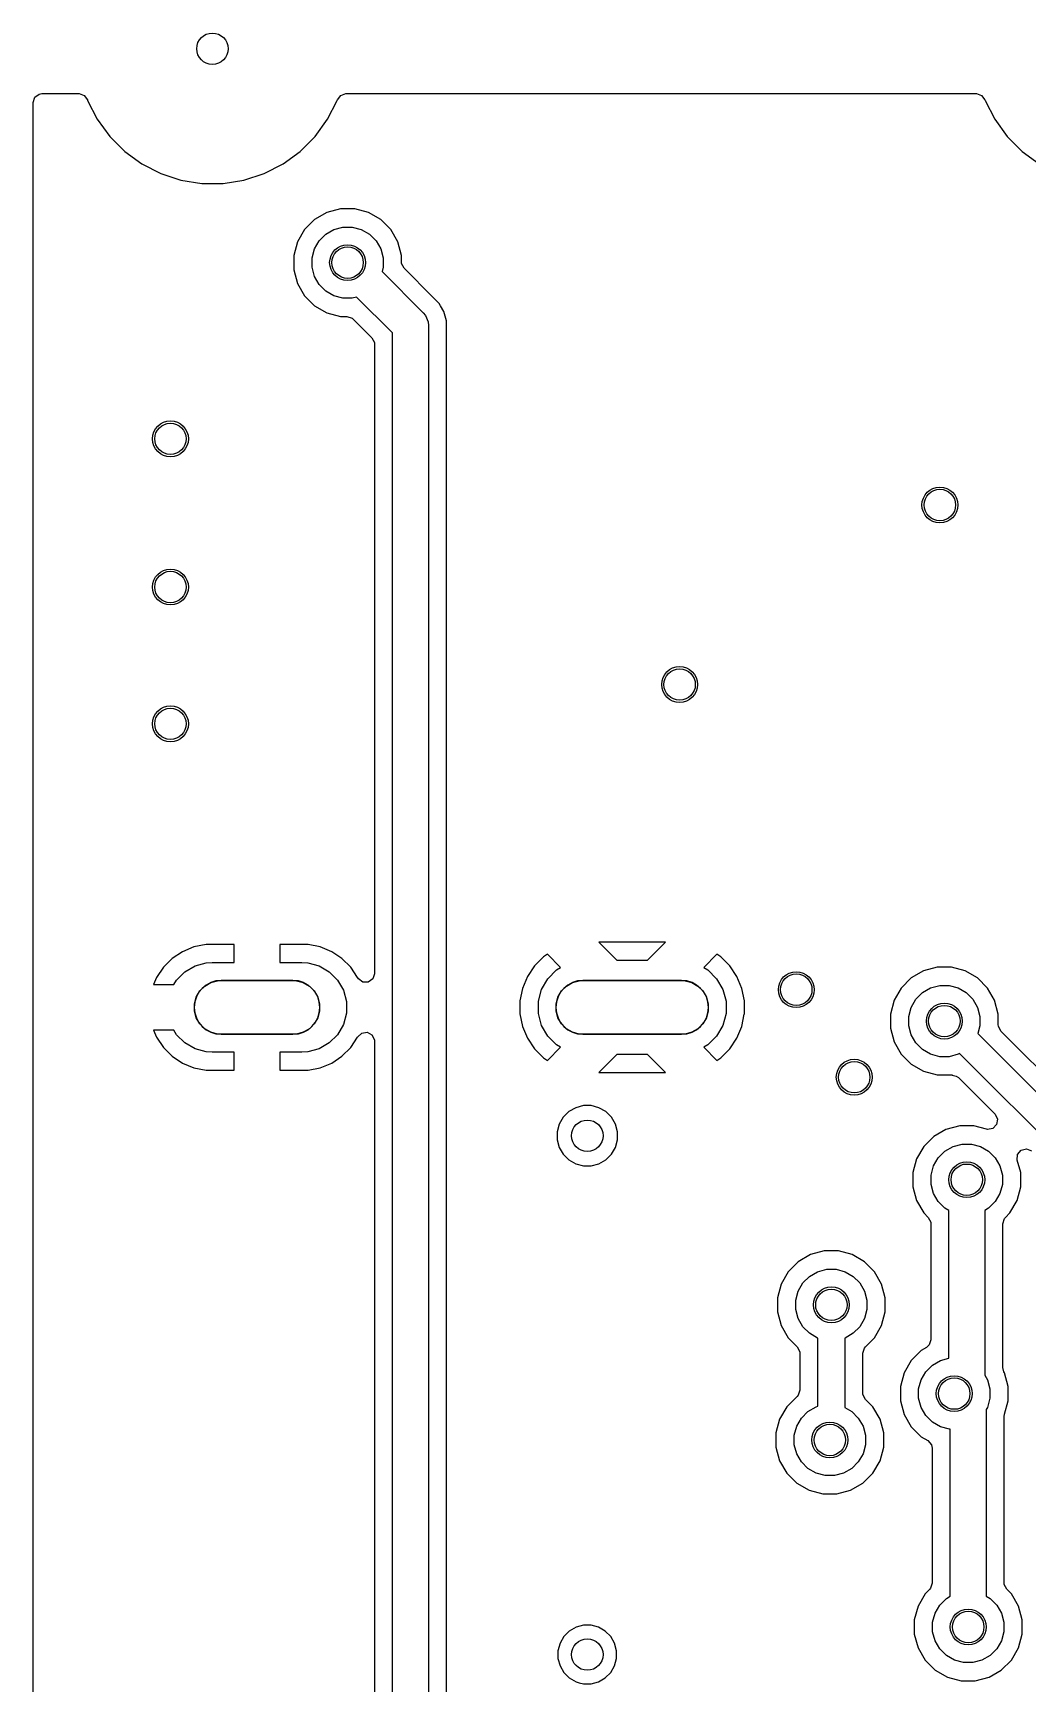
# Model space of a CAD drawing. Extents: x 5.36 to 6.5, y -4.55 to -3.35.
# Drawn here: x 5.358 to 5.795, y -4.076 to -3.352 of the extents above; entities that cross this region are included whole.
import ezdxf

# ---------------------------------------------------------------- set-up
doc = ezdxf.new("R2010")
doc.units = 0
doc.header["$MEASUREMENT"] = 0
doc.layers.add('BLACK', color=7, linetype='CONTINUOUS')

msp = doc.modelspace()

# ---------------------------------------------------------------- linework, layer by layer
at = {"layer": 'BLACK', "linetype": 'CONTINUOUS'}
for p, q in [((5.35805, -3.38254), (5.3588, -3.38025)), ((5.3588, -3.38025), (5.36074, -3.37883)), ((5.36074, -3.37883), (5.36195, -3.37864)), ((5.36195, -3.37864), (5.37823, -3.37864)), ((5.37823, -3.37864), (5.38052, -3.37939)), ((5.38052, -3.37939), (5.38193, -3.38133)), ((5.38193, -3.38133), (5.38202, -3.38161)), ((5.38202, -3.38161), (5.38202, -3.38161)), ((5.38202, -3.38161), (5.38202, -3.38161)), ((5.38202, -3.38161), (5.38202, -3.38161)), ((5.38202, -3.38161), (5.38625, -3.3899)), ((5.4873, -3.3899), (5.49152, -3.38161)), ((5.49152, -3.38161), (5.49161, -3.38133)), ((5.49152, -3.38161), (5.49152, -3.38161)), ((5.49152, -3.38161), (5.49152, -3.38161)), ((5.49161, -3.38133), (5.49303, -3.37939)), ((5.49303, -3.37939), (5.49532, -3.37864)), ((5.49532, -3.37864), (5.77193, -3.37864)), ((5.77193, -3.37864), (5.77422, -3.37939)), ((5.77422, -3.37939), (5.77564, -3.38133)), ((5.77564, -3.38133), (5.77573, -3.38161)), ((5.77573, -3.38161), (5.77573, -3.38161)), ((5.77573, -3.38161), (5.77573, -3.38161)), ((5.77573, -3.38161), (5.77573, -3.38161)), ((5.77573, -3.38161), (5.77995, -3.3899)), ((5.35805, -3.76941), (5.35805, -3.38254)), ((5.38625, -3.3899), (5.39171, -3.39742)), ((5.48183, -3.39742), (5.4873, -3.3899)), ((5.77995, -3.3899), (5.78541, -3.39742)), ((5.39171, -3.39742), (5.39829, -3.404)), ((5.47526, -3.404), (5.48183, -3.39742)), ((5.78541, -3.39742), (5.79199, -3.404)), ((5.39829, -3.404), (5.40581, -3.40946)), ((5.40581, -3.40946), (5.41409, -3.41368)), ((5.45945, -3.41368), (5.46773, -3.40946)), ((5.46773, -3.40946), (5.47526, -3.404)), ((5.79199, -3.404), (5.79951, -3.40946)), ((5.41409, -3.41368), (5.42294, -3.41656)), ((5.42294, -3.41656), (5.42294, -3.41656)), ((5.42294, -3.41656), (5.42294, -3.41656)), ((5.42294, -3.41656), (5.43212, -3.41801)), ((5.44142, -3.41801), (5.4506, -3.41656)), ((5.4506, -3.41656), (5.4506, -3.41656)), ((5.4506, -3.41656), (5.45061, -3.41656)), ((5.45061, -3.41656), (5.45945, -3.41368)), ((5.43212, -3.41801), (5.43212, -3.41801)), ((5.43212, -3.41801), (5.44142, -3.41801)), ((5.48694, -3.43073), (5.48155, -3.43384)), ((5.49295, -3.42911), (5.48694, -3.43073)), ((5.49918, -3.42911), (5.49295, -3.42911)), ((5.50519, -3.43073), (5.49918, -3.42911)), ((5.51058, -3.43384), (5.50519, -3.43073)), ((5.47714, -3.43824), (5.47403, -3.44363)), ((5.48155, -3.43384), (5.47714, -3.43824)), ((5.48648, -3.44026), (5.49004, -3.43821)), ((5.49004, -3.43821), (5.49401, -3.43714)), ((5.49401, -3.43714), (5.49812, -3.43714)), ((5.49812, -3.43714), (5.50209, -3.43821)), ((5.50209, -3.43821), (5.50565, -3.44026)), ((5.51498, -3.43824), (5.51058, -3.43384)), ((5.51809, -3.44363), (5.51498, -3.43824)), ((5.47403, -3.44363), (5.47242, -3.44964)), ((5.48045, -3.4507), (5.48151, -3.44673)), ((5.48151, -3.44673), (5.48357, -3.44317)), ((5.48357, -3.44317), (5.48648, -3.44026)), ((5.50565, -3.44026), (5.50856, -3.44317)), ((5.50856, -3.44317), (5.51061, -3.44673)), ((5.51061, -3.44673), (5.51168, -3.4507)), ((5.5197, -3.44964), (5.51809, -3.44363)), ((5.47242, -3.44964), (5.47242, -3.45587)), ((5.48045, -3.45481), (5.48045, -3.4507)), ((5.51168, -3.4507), (5.51168, -3.45481)), ((5.5197, -3.45248), (5.5197, -3.44964)), ((5.5197, -3.44964), (5.5197, -3.44964)), ((5.51975, -3.45309), (5.5197, -3.45248)), ((5.52085, -3.45524), (5.51975, -3.45309)), ((5.47242, -3.45587), (5.47403, -3.46188)), ((5.48151, -3.45878), (5.48045, -3.45481)), ((5.48357, -3.46234), (5.48151, -3.45878)), ((5.51168, -3.45481), (5.51116, -3.45672)), ((5.51116, -3.45672), (5.52919, -3.47475)), ((5.5333, -3.4677), (5.52085, -3.45524)), ((5.47403, -3.46188), (5.47714, -3.46727)), ((5.47714, -3.46727), (5.48155, -3.47167)), ((5.48648, -3.46525), (5.48357, -3.46234)), ((5.49004, -3.46731), (5.48648, -3.46525)), ((5.49401, -3.46837), (5.49004, -3.46731)), ((5.49812, -3.46837), (5.49401, -3.46837)), ((5.50003, -3.46786), (5.49812, -3.46837)), ((5.51575, -3.48358), (5.50003, -3.46786)), ((5.53624, -3.47063), (5.5333, -3.4677)), ((5.5333, -3.4677), (5.5333, -3.4677)), ((5.48155, -3.47167), (5.48694, -3.47479)), ((5.48694, -3.47479), (5.49295, -3.4764)), ((5.52919, -3.47475), (5.53017, -3.47594)), ((5.53684, -3.47167), (5.53624, -3.47063)), ((5.53832, -3.47423), (5.53684, -3.47167)), ((5.53939, -3.47824), (5.53832, -3.47423)), ((5.49295, -3.4764), (5.49579, -3.4764)), ((5.49579, -3.4764), (5.49808, -3.47714)), ((5.49808, -3.47714), (5.49855, -3.47754)), ((5.49855, -3.47754), (5.50671, -3.4857)), ((5.53017, -3.47594), (5.53017, -3.47594)), ((5.53017, -3.47594), (5.53134, -3.47878)), ((5.53134, -3.47878), (5.5315, -3.48031)), ((5.5315, -3.48031), (5.5315, -4.15581)), ((5.53939, -3.51657), (5.53939, -3.47824)), ((5.53939, -3.47824), (5.53939, -3.47824)), ((5.50671, -3.4857), (5.50781, -3.48785)), ((5.50781, -3.48785), (5.50785, -3.48846)), ((5.50785, -3.48846), (5.50785, -3.76464)), ((5.51575, -4.15581), (5.51575, -3.48358)), ((5.53939, -3.66689), (5.53939, -3.51657)), ((5.53939, -3.75087), (5.53939, -3.66689)), ((5.53939, -3.7766), (5.53939, -3.75087)), ((5.63554, -3.75087), (5.60629, -3.75087)), ((5.60629, -3.75087), (5.61416, -3.75874)), ((5.62766, -3.75874), (5.63554, -3.75087)), ((5.41909, -3.758), (5.41525, -3.76184)), ((5.42361, -3.75499), (5.41909, -3.758)), ((5.42862, -3.75291), (5.42361, -3.75499)), ((5.43395, -3.75185), (5.42862, -3.75291)), ((5.44635, -3.75185), (5.43395, -3.75185)), ((5.44635, -3.75972), (5.44635, -3.75185)), ((5.44635, -3.75185), (5.44635, -3.75185)), ((5.47875, -3.75185), (5.46635, -3.75185)), ((5.46635, -3.75185), (5.46635, -3.75185)), ((5.46635, -3.75185), (5.46635, -3.75972)), ((5.48407, -3.75291), (5.47875, -3.75185)), ((5.48909, -3.75499), (5.48407, -3.75291)), ((5.4936, -3.758), (5.48909, -3.75499)), ((5.49744, -3.76184), (5.4936, -3.758)), ((5.58205, -3.75724), (5.57807, -3.76121)), ((5.58371, -3.75613), (5.58205, -3.75724)), ((5.58952, -3.76194), (5.58371, -3.75613)), ((5.65811, -3.75613), (5.6523, -3.76194)), ((5.65978, -3.75724), (5.65811, -3.75613)), ((5.66375, -3.76121), (5.65978, -3.75724)), ((5.41525, -3.76184), (5.41224, -3.76636)), ((5.42104, -3.76743), (5.42468, -3.76379)), ((5.42468, -3.76379), (5.42913, -3.76122)), ((5.42913, -3.76122), (5.43409, -3.75989)), ((5.43409, -3.75989), (5.43666, -3.75972)), ((5.43666, -3.75972), (5.44635, -3.75972)), ((5.46635, -3.75972), (5.47603, -3.75972)), ((5.47603, -3.75972), (5.4786, -3.75989)), ((5.4786, -3.75989), (5.48356, -3.76122)), ((5.48356, -3.76122), (5.48801, -3.76379)), ((5.48801, -3.76379), (5.49165, -3.76743)), ((5.50045, -3.76636), (5.49744, -3.76184)), ((5.50785, -3.76464), (5.50711, -3.76693)), ((5.57807, -3.76121), (5.57495, -3.76589)), ((5.57807, -3.76121), (5.57807, -3.76121)), ((5.58385, -3.76683), (5.58766, -3.76301)), ((5.58766, -3.76301), (5.58952, -3.76194)), ((5.61416, -3.75874), (5.62766, -3.75874)), ((5.6523, -3.76194), (5.65417, -3.76301)), ((5.65417, -3.76301), (5.65798, -3.76683)), ((5.66688, -3.76589), (5.66375, -3.76121)), ((5.66375, -3.76121), (5.66375, -3.76121)), ((5.74875, -3.7634), (5.74336, -3.76651)), ((5.75476, -3.76179), (5.74875, -3.7634)), ((5.76099, -3.76179), (5.75476, -3.76179)), ((5.767, -3.7634), (5.76099, -3.76179)), ((5.77239, -3.76651), (5.767, -3.7634)), ((5.35805, -4.51644), (5.35805, -3.76941)), ((5.41224, -3.76636), (5.41097, -3.76941)), ((5.41097, -3.76941), (5.4199, -3.76941)), ((5.41097, -3.76941), (5.41097, -3.76941)), ((5.4199, -3.76941), (5.42104, -3.76743)), ((5.42969, -3.77489), (5.43123, -3.77222)), ((5.43123, -3.77222), (5.43341, -3.77004)), ((5.43341, -3.77004), (5.43608, -3.7685)), ((5.43608, -3.7685), (5.43906, -3.7677)), ((5.43906, -3.7677), (5.4406, -3.7676)), ((5.4406, -3.7676), (5.47209, -3.7676)), ((5.47209, -3.7676), (5.47364, -3.7677)), ((5.47364, -3.7677), (5.47661, -3.7685)), ((5.47661, -3.7685), (5.47928, -3.77004)), ((5.47928, -3.77004), (5.48146, -3.77222)), ((5.48146, -3.77222), (5.48301, -3.77489)), ((5.49165, -3.76743), (5.49422, -3.77188)), ((5.49422, -3.77188), (5.49555, -3.77684)), ((5.50052, -3.76648), (5.50045, -3.76636)), ((5.5008, -3.76693), (5.50052, -3.76648)), ((5.50275, -3.76835), (5.5008, -3.76693)), ((5.50516, -3.76835), (5.50275, -3.76835)), ((5.50711, -3.76693), (5.50516, -3.76835)), ((5.5728, -3.77108), (5.5717, -3.7766)), ((5.57495, -3.76589), (5.5728, -3.77108)), ((5.5728, -3.77108), (5.5728, -3.77108)), ((5.57495, -3.76589), (5.57495, -3.76589)), ((5.57975, -3.77671), (5.58115, -3.7715)), ((5.58115, -3.7715), (5.58385, -3.76683)), ((5.58835, -3.77489), (5.58989, -3.77222)), ((5.58989, -3.77222), (5.59207, -3.77004)), ((5.59207, -3.77004), (5.59474, -3.7685)), ((5.59474, -3.7685), (5.59772, -3.7677)), ((5.59772, -3.7677), (5.59926, -3.7676)), ((5.59926, -3.7676), (5.64257, -3.7676)), ((5.64257, -3.7676), (5.64411, -3.7677)), ((5.64411, -3.7677), (5.64709, -3.7685)), ((5.64709, -3.7685), (5.64976, -3.77004)), ((5.64976, -3.77004), (5.65194, -3.77222)), ((5.65194, -3.77222), (5.65348, -3.77489)), ((5.65798, -3.76683), (5.66068, -3.7715)), ((5.66068, -3.7715), (5.66208, -3.77671)), ((5.66903, -3.77108), (5.66688, -3.76589)), ((5.66688, -3.76589), (5.66688, -3.76589)), ((5.67013, -3.7766), (5.66903, -3.77108)), ((5.66903, -3.77108), (5.66903, -3.77108)), ((5.73896, -3.77092), (5.73584, -3.77631)), ((5.74336, -3.76651), (5.73896, -3.77092)), ((5.74829, -3.77294), (5.75185, -3.77088)), ((5.75185, -3.77088), (5.75582, -3.76982)), ((5.75582, -3.76982), (5.75993, -3.76982)), ((5.75993, -3.76982), (5.7639, -3.77088)), ((5.7639, -3.77088), (5.76746, -3.77294)), ((5.77679, -3.77092), (5.77239, -3.76651)), ((5.7799, -3.77631), (5.77679, -3.77092)), ((5.42889, -3.77787), (5.42969, -3.77489)), ((5.42889, -3.78095), (5.42889, -3.77787)), ((5.48301, -3.77489), (5.4838, -3.77787)), ((5.4838, -3.77787), (5.4838, -3.78095)), ((5.49555, -3.77684), (5.49555, -3.78198)), ((5.53939, -3.80795), (5.53939, -3.7766)), ((5.5717, -3.7766), (5.5717, -3.78222)), ((5.57975, -3.78211), (5.57975, -3.77671)), ((5.58755, -3.77787), (5.58835, -3.77489)), ((5.58755, -3.78095), (5.58755, -3.77787)), ((5.65348, -3.77489), (5.65428, -3.77787)), ((5.65428, -3.77787), (5.65428, -3.78095)), ((5.66208, -3.77671), (5.66208, -3.78211)), ((5.67013, -3.78222), (5.67013, -3.7766)), ((5.67013, -3.7766), (5.67013, -3.7766)), ((5.73584, -3.77631), (5.73423, -3.78232)), ((5.74226, -3.78338), (5.74332, -3.77941)), ((5.74332, -3.77941), (5.74538, -3.77585)), ((5.74538, -3.77585), (5.74829, -3.77294)), ((5.76746, -3.77294), (5.77037, -3.77585)), ((5.77037, -3.77585), (5.77242, -3.77941)), ((5.77242, -3.77941), (5.77349, -3.78338)), ((5.78152, -3.78232), (5.7799, -3.77631)), ((5.42969, -3.78393), (5.42889, -3.78095)), ((5.43123, -3.7866), (5.42969, -3.78393)), ((5.43341, -3.78878), (5.43123, -3.7866)), ((5.48146, -3.7866), (5.47928, -3.78878)), ((5.48301, -3.78393), (5.48146, -3.7866)), ((5.4838, -3.78095), (5.48301, -3.78393)), ((5.49422, -3.78694), (5.49165, -3.79139)), ((5.49555, -3.78198), (5.49422, -3.78694)), ((5.5717, -3.78222), (5.5728, -3.78774)), ((5.58115, -3.78732), (5.57975, -3.78211)), ((5.58835, -3.78393), (5.58755, -3.78095)), ((5.58989, -3.7866), (5.58835, -3.78393)), ((5.59207, -3.78878), (5.58989, -3.7866)), ((5.65194, -3.7866), (5.64976, -3.78878)), ((5.65348, -3.78393), (5.65194, -3.7866)), ((5.65428, -3.78095), (5.65348, -3.78393)), ((5.66208, -3.78211), (5.66068, -3.78732)), ((5.66903, -3.78774), (5.67011, -3.78232)), ((5.67011, -3.78232), (5.67013, -3.78222)), ((5.67013, -3.78222), (5.67013, -3.78222)), ((5.73423, -3.78232), (5.73423, -3.78855)), ((5.74226, -3.78749), (5.74226, -3.78338)), ((5.77349, -3.78338), (5.77349, -3.78749)), ((5.78152, -3.78708), (5.78152, -3.78232)), ((5.78152, -3.78232), (5.78152, -3.78232)), ((5.78156, -3.78769), (5.78152, -3.78708)), ((5.41097, -3.78941), (5.41224, -3.79246)), ((5.4199, -3.78941), (5.41097, -3.78941)), ((5.41224, -3.79246), (5.41525, -3.79698)), ((5.42104, -3.79139), (5.4199, -3.78941)), ((5.42468, -3.79503), (5.42104, -3.79139)), ((5.43608, -3.79032), (5.43341, -3.78878)), ((5.43906, -3.79112), (5.43608, -3.79032)), ((5.4406, -3.79122), (5.43906, -3.79112)), ((5.47209, -3.79122), (5.4406, -3.79122)), ((5.47364, -3.79112), (5.47209, -3.79122)), ((5.47661, -3.79032), (5.47364, -3.79112)), ((5.47928, -3.78878), (5.47661, -3.79032)), ((5.49165, -3.79139), (5.48801, -3.79503)), ((5.49744, -3.79698), (5.50045, -3.79246)), ((5.50045, -3.79246), (5.50052, -3.79234)), ((5.50052, -3.79234), (5.50226, -3.79067)), ((5.50226, -3.79067), (5.50464, -3.79034)), ((5.50464, -3.79034), (5.50677, -3.79148)), ((5.50677, -3.79148), (5.50782, -3.79364)), ((5.50782, -3.79364), (5.50785, -3.79418)), ((5.50785, -3.79418), (5.50785, -4.1048)), ((5.5728, -3.78774), (5.5728, -3.78774)), ((5.5728, -3.78774), (5.57495, -3.79293)), ((5.57495, -3.79293), (5.57495, -3.79293)), ((5.57495, -3.79293), (5.57807, -3.7976)), ((5.58385, -3.79199), (5.58115, -3.78732)), ((5.58766, -3.79581), (5.58385, -3.79199)), ((5.59474, -3.79032), (5.59207, -3.78878)), ((5.59772, -3.79112), (5.59474, -3.79032)), ((5.59926, -3.79122), (5.59772, -3.79112)), ((5.64257, -3.79122), (5.59926, -3.79122)), ((5.64411, -3.79112), (5.64257, -3.79122)), ((5.64709, -3.79032), (5.64411, -3.79112)), ((5.64976, -3.78878), (5.64709, -3.79032)), ((5.65798, -3.79199), (5.65417, -3.79581)), ((5.66068, -3.78732), (5.65798, -3.79199)), ((5.66375, -3.7976), (5.66688, -3.79293)), ((5.66688, -3.79293), (5.66903, -3.78774)), ((5.66688, -3.79293), (5.66688, -3.79293)), ((5.66903, -3.78774), (5.66903, -3.78774)), ((5.73423, -3.78855), (5.73584, -3.79456)), ((5.74332, -3.79146), (5.74226, -3.78749)), ((5.74538, -3.79502), (5.74332, -3.79146)), ((5.77349, -3.78749), (5.77257, -3.79091)), ((5.77257, -3.79091), (5.92544, -3.94378)), ((5.78266, -3.78984), (5.78156, -3.78769)), ((5.89522, -3.9024), (5.78266, -3.78984)), ((5.41525, -3.79698), (5.41909, -3.80082)), ((5.41909, -3.80082), (5.42361, -3.80383)), ((5.42913, -3.7976), (5.42468, -3.79503)), ((5.43409, -3.79893), (5.42913, -3.7976)), ((5.43666, -3.79909), (5.43409, -3.79893)), ((5.44635, -3.79909), (5.43666, -3.79909)), ((5.44635, -3.80697), (5.44635, -3.79909)), ((5.47603, -3.79909), (5.46635, -3.79909)), ((5.46635, -3.79909), (5.46635, -3.80697)), ((5.4786, -3.79893), (5.47603, -3.79909)), ((5.48356, -3.7976), (5.4786, -3.79893)), ((5.48801, -3.79503), (5.48356, -3.7976)), ((5.48909, -3.80383), (5.4936, -3.80082)), ((5.4936, -3.80082), (5.49744, -3.79698)), ((5.57807, -3.7976), (5.57807, -3.7976)), ((5.57807, -3.7976), (5.58205, -3.80158)), ((5.58205, -3.80158), (5.58205, -3.80158)), ((5.58205, -3.80158), (5.58371, -3.80269)), ((5.58371, -3.80269), (5.58952, -3.79688)), ((5.58952, -3.79688), (5.58766, -3.79581)), ((5.61416, -3.80008), (5.60629, -3.80795)), ((5.62766, -3.80008), (5.61416, -3.80008)), ((5.63554, -3.80795), (5.62766, -3.80008)), ((5.65417, -3.79581), (5.6523, -3.79688)), ((5.6523, -3.79688), (5.65811, -3.80269)), ((5.65811, -3.80269), (5.65978, -3.80158)), ((5.65978, -3.80158), (5.66375, -3.79761)), ((5.66375, -3.79761), (5.66375, -3.7976)), ((5.73584, -3.79456), (5.73896, -3.79995)), ((5.73896, -3.79995), (5.74336, -3.80435)), ((5.74829, -3.79793), (5.74538, -3.79502)), ((5.75185, -3.79998), (5.74829, -3.79793)), ((5.75582, -3.80105), (5.75185, -3.79998)), ((5.75993, -3.80105), (5.75582, -3.80105)), ((5.7639, -3.79998), (5.75993, -3.80105)), ((5.76456, -3.7996), (5.7639, -3.79998)), ((5.91535, -3.9504), (5.76456, -3.7996)), ((5.42361, -3.80383), (5.42862, -3.80591)), ((5.42862, -3.80591), (5.43395, -3.80697)), ((5.43395, -3.80697), (5.43395, -3.80697)), ((5.43395, -3.80697), (5.44635, -3.80697)), ((5.44635, -3.80697), (5.44635, -3.80697)), ((5.46635, -3.80697), (5.46635, -3.80697)), ((5.46635, -3.80697), (5.47875, -3.80697)), ((5.47875, -3.80697), (5.48407, -3.80591)), ((5.47875, -3.80697), (5.47875, -3.80697)), ((5.48407, -3.80591), (5.48909, -3.80383)), ((5.53939, -3.83397), (5.53939, -3.80795)), ((5.60629, -3.80795), (5.63554, -3.80795)), ((5.74336, -3.80435), (5.74875, -3.80746)), ((5.74875, -3.80746), (5.75476, -3.80907)), ((5.75476, -3.80907), (5.75476, -3.80907)), ((5.75476, -3.80907), (5.76124, -3.80907)), ((5.76124, -3.80907), (5.76124, -3.8092)), ((5.76124, -3.8092), (5.7631, -3.80954)), ((5.7631, -3.80954), (5.76401, -3.81022)), ((5.76401, -3.81022), (5.78011, -3.82631)), ((5.59949, -3.8225), (5.59613, -3.8234)), ((5.60297, -3.8225), (5.59949, -3.8225)), ((5.60633, -3.8234), (5.60297, -3.8225)), ((5.58892, -3.83061), (5.58802, -3.83397)), ((5.59066, -3.8276), (5.58892, -3.83061)), ((5.59312, -3.82514), (5.59066, -3.8276)), ((5.59613, -3.8234), (5.59312, -3.82514)), ((5.60934, -3.82514), (5.60633, -3.8234)), ((5.6118, -3.8276), (5.60934, -3.82514)), ((5.61354, -3.83061), (5.6118, -3.8276)), ((5.61444, -3.83397), (5.61354, -3.83061)), ((5.78011, -3.82631), (5.7812, -3.82846)), ((5.7812, -3.82846), (5.78082, -3.83084)), ((5.53939, -3.96604), (5.53939, -3.83397)), ((5.58802, -3.83397), (5.58802, -3.83745)), ((5.58802, -3.83745), (5.58892, -3.84081)), ((5.61354, -3.84081), (5.61444, -3.83745)), ((5.61444, -3.83745), (5.61444, -3.83397)), ((5.7532, -3.83608), (5.7488, -3.84048)), ((5.75859, -3.83297), (5.7532, -3.83608)), ((5.7646, -3.83136), (5.75859, -3.83297)), ((5.77083, -3.83136), (5.7646, -3.83136)), ((5.77634, -3.83284), (5.77083, -3.83136)), ((5.77674, -3.83292), (5.77634, -3.83284)), ((5.77912, -3.83254), (5.77674, -3.83292)), ((5.78082, -3.83084), (5.77912, -3.83254)), ((5.58892, -3.84081), (5.59066, -3.84382)), ((5.59066, -3.84382), (5.59312, -3.84628)), ((5.60934, -3.84628), (5.6118, -3.84382)), ((5.6118, -3.84382), (5.61354, -3.84081)), ((5.7488, -3.84048), (5.74569, -3.84587)), ((5.75522, -3.84541), (5.75813, -3.84251)), ((5.75813, -3.84251), (5.76169, -3.84045)), ((5.76169, -3.84045), (5.76566, -3.83939)), ((5.76566, -3.83939), (5.76977, -3.83939)), ((5.76977, -3.83939), (5.77374, -3.84045)), ((5.77374, -3.84045), (5.7773, -3.84251)), ((5.7773, -3.84251), (5.78021, -3.84541)), ((5.78988, -3.84637), (5.79001, -3.84397)), ((5.79001, -3.84397), (5.79152, -3.8421)), ((5.79152, -3.8421), (5.79385, -3.84147)), ((5.79385, -3.84147), (5.7961, -3.84234)), ((5.59312, -3.84628), (5.59613, -3.84802)), ((5.59613, -3.84802), (5.59949, -3.84892)), ((5.59949, -3.84892), (5.59949, -3.84892)), ((5.59949, -3.84892), (5.60297, -3.84892)), ((5.60297, -3.84892), (5.60633, -3.84802)), ((5.60297, -3.84892), (5.60297, -3.84892)), ((5.60633, -3.84802), (5.60934, -3.84628)), ((5.74569, -3.84587), (5.74407, -3.85189)), ((5.74407, -3.85189), (5.74407, -3.85811)), ((5.7521, -3.85294), (5.75317, -3.84897)), ((5.75317, -3.84897), (5.75522, -3.84541)), ((5.78021, -3.84541), (5.78227, -3.84897)), ((5.78227, -3.84897), (5.78333, -3.85294)), ((5.79136, -3.85189), (5.78988, -3.84637)), ((5.79136, -3.85811), (5.79136, -3.85189)), ((5.74407, -3.85811), (5.74569, -3.86413)), ((5.7521, -3.85706), (5.7521, -3.85294)), ((5.75317, -3.86103), (5.7521, -3.85706)), ((5.78333, -3.85706), (5.78227, -3.86103)), ((5.78333, -3.85294), (5.78333, -3.85706)), ((5.78975, -3.86413), (5.79136, -3.85811)), ((5.74569, -3.86413), (5.7488, -3.86952)), ((5.75522, -3.86459), (5.75317, -3.86103)), ((5.75813, -3.86749), (5.75522, -3.86459)), ((5.78021, -3.86459), (5.7773, -3.86749)), ((5.78227, -3.86103), (5.78021, -3.86459)), ((5.78663, -3.86952), (5.78975, -3.86413)), ((5.7488, -3.86952), (5.75081, -3.87153)), ((5.75081, -3.87153), (5.7519, -3.87367)), ((5.7519, -3.87367), (5.75195, -3.87428)), ((5.75984, -3.86848), (5.75813, -3.86749)), ((5.75984, -3.93329), (5.75984, -3.86848)), ((5.7773, -3.86749), (5.77559, -3.86848)), ((5.77559, -3.86848), (5.77559, -3.94078)), ((5.78348, -3.87428), (5.78423, -3.87199)), ((5.78423, -3.87199), (5.78463, -3.87153)), ((5.78463, -3.87153), (5.78663, -3.86952)), ((5.75195, -3.87428), (5.75195, -3.92519)), ((5.78348, -3.93735), (5.78348, -3.87428)), ((5.69919, -3.88785), (5.6938, -3.89096)), ((5.7052, -3.88623), (5.69919, -3.88785)), ((5.71143, -3.88623), (5.7052, -3.88623)), ((5.71744, -3.88785), (5.71143, -3.88623)), ((5.72283, -3.89096), (5.71744, -3.88785)), ((5.6894, -3.89536), (5.68628, -3.90075)), ((5.6938, -3.89096), (5.6894, -3.89536)), ((5.69873, -3.89738), (5.70229, -3.89533)), ((5.70229, -3.89533), (5.70626, -3.89426)), ((5.70626, -3.89426), (5.71037, -3.89426)), ((5.71037, -3.89426), (5.71434, -3.89533)), ((5.71434, -3.89533), (5.7179, -3.89738)), ((5.72723, -3.89536), (5.72283, -3.89096)), ((5.73035, -3.90075), (5.72723, -3.89536)), ((5.68628, -3.90075), (5.68467, -3.90676)), ((5.69377, -3.90385), (5.69582, -3.90029)), ((5.69582, -3.90029), (5.69873, -3.89738)), ((5.7179, -3.89738), (5.72081, -3.90029)), ((5.72081, -3.90029), (5.72286, -3.90385)), ((5.73196, -3.90676), (5.73035, -3.90075)), ((5.68467, -3.90676), (5.68467, -3.91299)), ((5.6927, -3.90782), (5.69377, -3.90385)), ((5.6927, -3.91193), (5.6927, -3.90782)), ((5.72286, -3.90385), (5.72393, -3.90782)), ((5.72393, -3.90782), (5.72393, -3.91193)), ((5.73196, -3.91299), (5.73196, -3.90676)), ((5.68467, -3.91299), (5.68628, -3.919)), ((5.69377, -3.9159), (5.6927, -3.91193)), ((5.69582, -3.91946), (5.69377, -3.9159)), ((5.72286, -3.9159), (5.72081, -3.91946)), ((5.72393, -3.91193), (5.72286, -3.9159)), ((5.73035, -3.919), (5.73196, -3.91299)), ((5.68628, -3.919), (5.6894, -3.92439)), ((5.6894, -3.92439), (5.69337, -3.92837)), ((5.69873, -3.92237), (5.69582, -3.91946)), ((5.70229, -3.92443), (5.69873, -3.92237)), ((5.70241, -3.92446), (5.70229, -3.92443)), ((5.70241, -3.95439), (5.70241, -3.92446)), ((5.71434, -3.92443), (5.71422, -3.92446)), ((5.71422, -3.92446), (5.71422, -3.95493)), ((5.7179, -3.92237), (5.71434, -3.92443)), ((5.72081, -3.91946), (5.7179, -3.92237)), ((5.72326, -3.92837), (5.72723, -3.92439)), ((5.72723, -3.92439), (5.73035, -3.919)), ((5.69337, -3.92837), (5.69447, -3.93052)), ((5.69447, -3.93052), (5.69452, -3.93113)), ((5.69452, -3.93113), (5.69452, -3.94724)), ((5.72211, -3.93113), (5.72286, -3.92884)), ((5.72211, -3.94858), (5.72211, -3.93113)), ((5.72286, -3.92884), (5.72326, -3.92837)), ((5.74769, -3.9299), (5.74328, -3.9343)), ((5.75, -3.92857), (5.74769, -3.9299)), ((5.74769, -3.9299), (5.74769, -3.9299)), ((5.7512, -3.92748), (5.75, -3.92857)), ((5.75195, -3.92519), (5.7512, -3.92748)), ((5.74328, -3.9343), (5.74017, -3.93969)), ((5.74765, -3.94279), (5.74971, -3.93923)), ((5.74971, -3.93923), (5.75262, -3.93633)), ((5.75262, -3.93633), (5.75618, -3.93427)), ((5.75618, -3.93427), (5.75984, -3.93329)), ((5.78401, -3.9393), (5.78348, -3.93735)), ((5.74017, -3.93969), (5.73856, -3.94571)), ((5.73856, -3.94571), (5.73856, -3.95193)), ((5.74659, -3.94676), (5.74765, -3.94279)), ((5.77559, -3.94078), (5.77675, -3.94279)), ((5.77675, -3.94279), (5.77782, -3.94676)), ((5.78423, -3.93969), (5.78401, -3.9393)), ((5.78584, -3.94571), (5.78423, -3.93969)), ((5.78584, -3.95193), (5.78584, -3.94571)), ((5.69312, -3.95024), (5.68872, -3.95464)), ((5.6933, -3.95005), (5.69312, -3.95024)), ((5.69312, -3.95024), (5.69312, -3.95024)), ((5.69377, -3.94953), (5.69328, -3.95004)), ((5.69328, -3.95004), (5.6933, -3.95005)), ((5.69452, -3.94724), (5.69377, -3.94953)), ((5.72216, -3.94919), (5.72211, -3.94858)), ((5.72326, -3.95134), (5.72216, -3.94919)), ((5.72656, -3.95464), (5.72326, -3.95134)), ((5.73856, -3.95193), (5.74017, -3.95794)), ((5.74659, -3.95087), (5.74659, -3.94676)), ((5.74765, -3.95485), (5.74659, -3.95087)), ((5.77782, -3.95087), (5.77675, -3.95485)), ((5.77782, -3.94676), (5.77782, -3.95087)), ((5.78428, -3.95776), (5.78584, -3.95193)), ((5.68561, -3.96003), (5.684, -3.96604)), ((5.68872, -3.95464), (5.68561, -3.96003)), ((5.69309, -3.96313), (5.69514, -3.95957)), ((5.69514, -3.95957), (5.69805, -3.95666)), ((5.69805, -3.95666), (5.70161, -3.9546)), ((5.70161, -3.9546), (5.70241, -3.95439)), ((5.71422, -3.95493), (5.71722, -3.95666)), ((5.71722, -3.95666), (5.72013, -3.95957)), ((5.72013, -3.95957), (5.72219, -3.96313)), ((5.72967, -3.96003), (5.72656, -3.95464)), ((5.73128, -3.96604), (5.72967, -3.96003)), ((5.74017, -3.95794), (5.74328, -3.96334)), ((5.74971, -3.95841), (5.74765, -3.95485)), ((5.75262, -3.96131), (5.74971, -3.95841)), ((5.77675, -3.95485), (5.77622, -3.95577)), ((5.77622, -3.95577), (5.77622, -4.0377)), ((5.78411, -3.9589), (5.78425, -3.95789)), ((5.78411, -4.0319), (5.78411, -3.9589)), ((5.78425, -3.95789), (5.78428, -3.95776)), ((5.53939, -4.06158), (5.53939, -3.96604)), ((5.684, -3.96604), (5.684, -3.97227)), ((5.69202, -3.9671), (5.69309, -3.96313)), ((5.69202, -3.97121), (5.69202, -3.9671)), ((5.72219, -3.96313), (5.72325, -3.9671)), ((5.72325, -3.9671), (5.72325, -3.97121)), ((5.73128, -3.97227), (5.73128, -3.96604)), ((5.74328, -3.96334), (5.74769, -3.96774)), ((5.74769, -3.96774), (5.75063, -3.96944)), ((5.75618, -3.96337), (5.75262, -3.96131)), ((5.76015, -3.96443), (5.75618, -3.96337)), ((5.76047, -3.96443), (5.76015, -3.96443)), ((5.76047, -4.0377), (5.76047, -3.96443)), ((5.684, -3.97227), (5.68561, -3.97828)), ((5.69309, -3.97518), (5.69202, -3.97121)), ((5.69514, -3.97874), (5.69309, -3.97518)), ((5.72219, -3.97518), (5.72013, -3.97874)), ((5.72325, -3.97121), (5.72219, -3.97518)), ((5.72967, -3.97828), (5.73128, -3.97227)), ((5.75063, -3.96944), (5.75224, -3.97123)), ((5.75224, -3.97123), (5.75258, -3.97281)), ((5.75258, -3.97281), (5.75258, -4.0319)), ((5.68561, -3.97828), (5.68872, -3.98367)), ((5.69805, -3.98165), (5.69514, -3.97874)), ((5.70161, -3.9837), (5.69805, -3.98165)), ((5.71722, -3.98165), (5.71366, -3.9837)), ((5.72013, -3.97874), (5.71722, -3.98165)), ((5.72656, -3.98367), (5.72967, -3.97828)), ((5.68872, -3.98367), (5.69312, -3.98807)), ((5.69312, -3.98807), (5.69851, -3.99118)), ((5.70558, -3.98477), (5.70161, -3.9837)), ((5.70969, -3.98477), (5.70558, -3.98477)), ((5.71366, -3.9837), (5.70969, -3.98477)), ((5.71676, -3.99118), (5.72215, -3.98807)), ((5.72215, -3.98807), (5.72656, -3.98367)), ((5.69851, -3.99118), (5.70453, -3.9928)), ((5.70453, -3.9928), (5.70453, -3.9928)), ((5.70453, -3.9928), (5.71075, -3.9928)), ((5.71075, -3.9928), (5.71676, -3.99118)), ((5.71075, -3.9928), (5.71075, -3.9928)), ((5.75258, -4.0319), (5.75183, -4.03419)), ((5.78416, -4.03251), (5.78411, -4.0319)), ((5.78526, -4.03466), (5.78416, -4.03251)), ((5.74943, -4.03666), (5.74632, -4.04206)), ((5.75144, -4.03466), (5.74943, -4.03666)), ((5.74943, -4.03666), (5.74943, -4.03666)), ((5.74943, -4.03666), (5.74943, -4.03666)), ((5.75183, -4.03419), (5.75144, -4.03466)), ((5.75585, -4.04159), (5.75876, -4.03869)), ((5.75876, -4.03869), (5.76047, -4.0377)), ((5.77622, -4.0377), (5.77793, -4.03869)), ((5.77793, -4.03869), (5.78084, -4.04159)), ((5.78726, -4.03666), (5.78526, -4.03466)), ((5.79038, -4.04206), (5.78726, -4.03666)), ((5.78726, -4.03666), (5.78726, -4.03666)), ((5.74632, -4.04206), (5.7447, -4.04807)), ((5.75273, -4.04913), (5.7538, -4.04515)), ((5.7538, -4.04515), (5.75585, -4.04159)), ((5.78084, -4.04159), (5.7829, -4.04515)), ((5.7829, -4.04515), (5.78396, -4.04913)), ((5.79199, -4.04807), (5.79038, -4.04206)), ((5.59334, -4.05298), (5.59094, -4.05537)), ((5.59627, -4.05129), (5.59334, -4.05298)), ((5.59954, -4.05041), (5.59627, -4.05129)), ((5.60292, -4.05041), (5.59954, -4.05041)), ((5.59954, -4.05041), (5.59954, -4.05041)), ((5.60619, -4.05129), (5.60292, -4.05041)), ((5.60292, -4.05041), (5.60292, -4.05041)), ((5.60912, -4.05298), (5.60619, -4.05129)), ((5.60619, -4.05129), (5.60619, -4.05129)), ((5.60619, -4.05129), (5.60619, -4.05129)), ((5.61151, -4.05537), (5.60912, -4.05298)), ((5.7447, -4.04807), (5.7447, -4.05429)), ((5.7447, -4.05429), (5.74632, -4.06031)), ((5.75273, -4.05324), (5.75273, -4.04913)), ((5.7538, -4.05721), (5.75273, -4.05324)), ((5.78396, -4.05324), (5.7829, -4.05721)), ((5.78396, -4.04913), (5.78396, -4.05324)), ((5.79038, -4.06031), (5.79199, -4.05429)), ((5.79199, -4.05429), (5.79199, -4.04807)), ((5.53939, -4.09102), (5.53939, -4.06158)), ((5.58925, -4.05831), (5.58837, -4.06158)), ((5.58837, -4.06158), (5.58837, -4.06496)), ((5.59094, -4.05537), (5.58925, -4.05831)), ((5.61321, -4.05831), (5.61151, -4.05537)), ((5.61408, -4.06158), (5.61321, -4.05831)), ((5.61408, -4.06496), (5.61408, -4.06158)), ((5.74632, -4.06031), (5.74943, -4.0657)), ((5.75585, -4.06077), (5.7538, -4.05721)), ((5.75876, -4.06367), (5.75585, -4.06077)), ((5.78084, -4.06077), (5.77793, -4.06367)), ((5.7829, -4.05721), (5.78084, -4.06077)), ((5.78726, -4.0657), (5.79038, -4.06031)), ((5.58837, -4.06496), (5.58925, -4.06823)), ((5.58925, -4.06823), (5.58925, -4.06823)), ((5.58925, -4.06823), (5.58925, -4.06823)), ((5.58925, -4.06823), (5.59094, -4.07116)), ((5.61151, -4.07116), (5.61321, -4.06823)), ((5.61321, -4.06823), (5.61408, -4.06496)), ((5.74943, -4.0657), (5.75383, -4.0701)), ((5.76232, -4.06573), (5.75876, -4.06367)), ((5.76629, -4.06679), (5.76232, -4.06573)), ((5.7704, -4.06679), (5.76629, -4.06679)), ((5.77437, -4.06573), (5.7704, -4.06679)), ((5.77793, -4.06367), (5.77437, -4.06573)), ((5.78286, -4.0701), (5.78726, -4.0657)), ((5.59094, -4.07116), (5.59334, -4.07355)), ((5.59334, -4.07355), (5.59627, -4.07525)), ((5.59627, -4.07525), (5.59627, -4.07525)), ((5.59627, -4.07525), (5.59627, -4.07525)), ((5.59627, -4.07525), (5.59769, -4.07563)), ((5.59769, -4.07563), (5.59954, -4.07612)), ((5.59954, -4.07612), (5.59954, -4.07612)), ((5.59954, -4.07612), (5.59954, -4.07612)), ((5.59954, -4.07612), (5.60292, -4.07612)), ((5.60292, -4.07612), (5.60619, -4.07525)), ((5.60292, -4.07612), (5.60292, -4.07612)), ((5.60619, -4.07525), (5.60912, -4.07355)), ((5.60912, -4.07355), (5.61151, -4.07116)), ((5.75383, -4.0701), (5.75922, -4.07321)), ((5.75922, -4.07321), (5.76523, -4.07482)), ((5.76523, -4.07482), (5.76523, -4.07482)), ((5.76523, -4.07482), (5.77146, -4.07482)), ((5.77146, -4.07482), (5.77747, -4.07321)), ((5.77146, -4.07482), (5.77146, -4.07482)), ((5.77747, -4.07321), (5.78286, -4.0701))]:
    msp.add_line(p, q, dxfattribs=at)
at = {"layer": 'BLACK'}
for centre, radius in [((5.43677, -3.35894), 0.00689), ((5.43677, -3.35894), 0.00689), ((5.49606, -3.45276), 0.00787), ((5.41835, -3.53004), 0.00787), ((5.75591, -3.55906), 0.00787), ((5.41835, -3.59504), 0.00787), ((5.64173, -3.6378), 0.00787), ((5.41835, -3.65504), 0.00787), ((5.69291, -3.77165), 0.00787), ((5.75787, -3.78543), 0.00787), ((5.71835, -3.81004), 0.00787), ((5.60123, -3.83571), 0.00689), ((5.76772, -3.855), 0.00787), ((5.70831, -3.90988), 0.00787), ((5.7622, -3.94882), 0.00787), ((5.70764, -3.96915), 0.00787), ((5.76835, -4.05118), 0.00787), ((5.60123, -4.06327), 0.00689)]:
    msp.add_circle(centre, radius, dxfattribs=at)
at = {"layer": 'WHITE', "linetype": 'CONTINUOUS'}
for p, q in [((5.47209, -3.7676), (5.4406, -3.7676)), ((5.64257, -3.7676), (5.59926, -3.7676)), ((5.4406, -3.79122), (5.47209, -3.79122)), ((5.59926, -3.79122), (5.64257, -3.79122))]:
    msp.add_line(p, q, dxfattribs=at)
at = {"layer": 'WHITE'}
for centre in [(5.49606, -3.45276), (5.41835, -3.53004), (5.75591, -3.55906), (5.41835, -3.59504), (5.64173, -3.6378), (5.41835, -3.65504), (5.69291, -3.77165), (5.75787, -3.78543), (5.71835, -3.81004), (5.60123, -3.83571), (5.76772, -3.855), (5.70831, -3.90988), (5.7622, -3.94882), (5.70764, -3.96915), (5.76835, -4.05118), (5.60123, -4.06327)]:
    msp.add_circle(centre, 0.00689, dxfattribs=at)
for centre, start, end in [((5.4406, -3.77941), 90, 270), ((5.47209, -3.77941), -90, 90), ((5.59926, -3.77941), 90, 270), ((5.64257, -3.77941), -90, 90)]:
    msp.add_arc(centre, 0.01181, start, end, dxfattribs=at)

doc.saveas('drawing.dxf')
